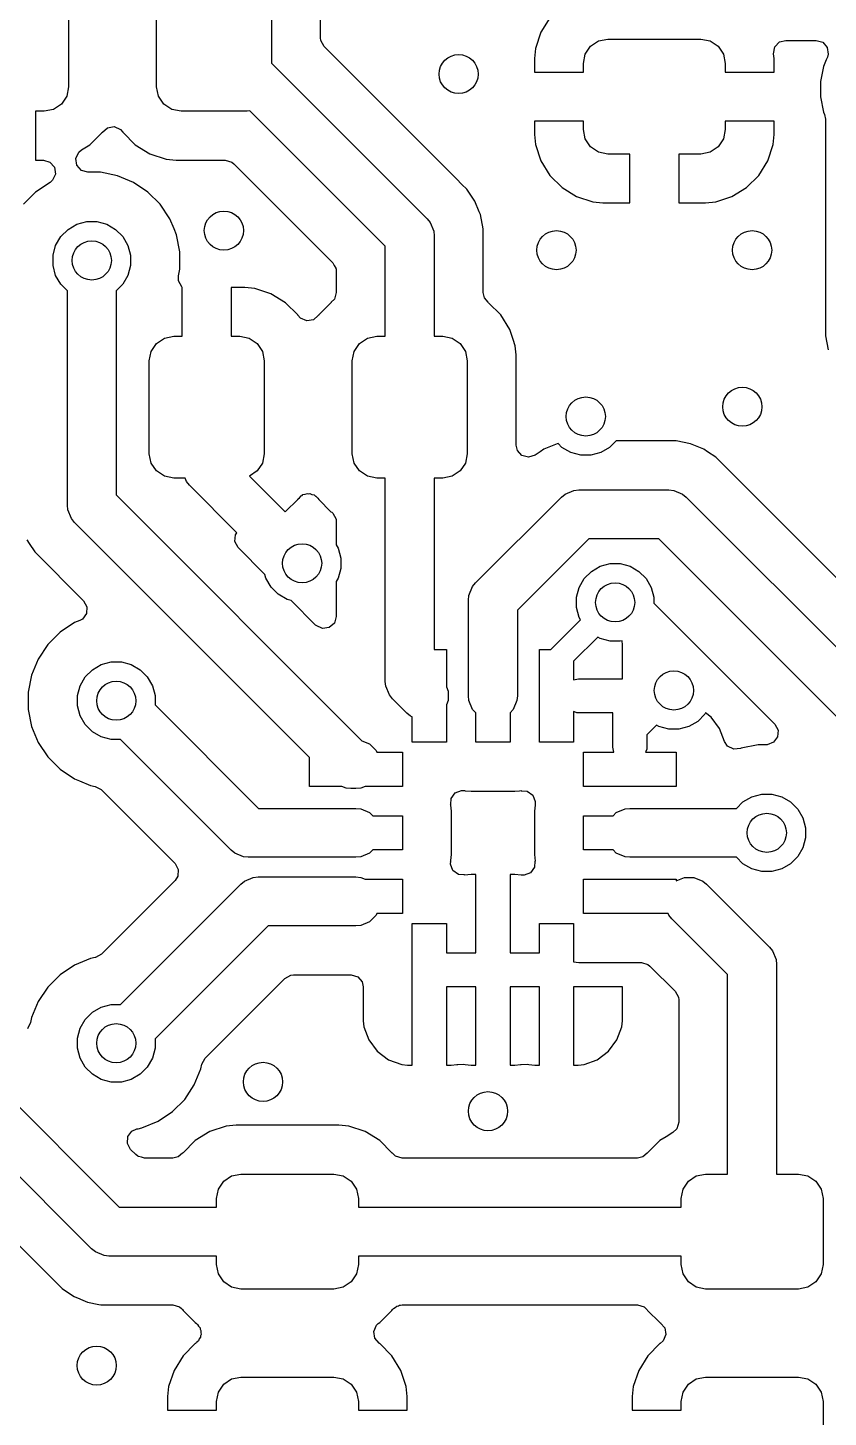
# Model space of a CAD drawing. Extents: x 2.03 to 8.88, y -5.74 to -2.97.
# Drawn here: x 2.327 to 2.649, y -5.202 to -4.643 of the extents above; entities that cross this region are included whole.
import ezdxf

# ---------------------------------------------------------------- set-up
doc = ezdxf.new("R2010")
doc.units = 0
doc.header["$MEASUREMENT"] = 0
doc.layers.add('BLACK', color=7, linetype='CONTINUOUS')

msp = doc.modelspace()

# ---------------------------------------------------------------- linework, layer by layer
at = {"layer": 'BLACK', "linetype": 'CONTINUOUS'}
for p, q in [((2.44441, -4.64686), (2.44441, -4.62717)), ((2.34301, -4.62913), (2.34301, -4.66654)), ((2.37844, -4.66654), (2.37844, -4.62913)), ((2.4247, -4.62913), (2.4247, -4.65705)), ((2.53672, -4.63875), (2.5331, -4.64462)), ((2.5331, -4.64462), (2.53092, -4.65117)), ((2.5331, -4.64462), (2.5331, -4.64462)), ((2.44452, -4.6479), (2.44441, -4.64686)), ((2.44584, -4.65031), (2.44452, -4.6479)), ((2.48125, -4.68573), (2.44584, -4.65031)), ((2.53092, -4.65117), (2.53051, -4.65522)), ((2.53092, -4.65117), (2.53092, -4.65117)), ((2.55095, -4.65342), (2.55308, -4.65023)), ((2.55308, -4.65023), (2.55627, -4.64809)), ((2.55627, -4.64809), (2.56004, -4.64734)), ((2.56004, -4.64734), (2.59744, -4.64734)), ((2.59744, -4.64734), (2.60121, -4.64809)), ((2.60121, -4.64809), (2.6044, -4.65023)), ((2.6044, -4.65023), (2.60653, -4.65342)), ((2.62677, -4.65323), (2.62727, -4.65053)), ((2.62727, -4.65053), (2.62915, -4.64852)), ((2.62915, -4.64852), (2.63162, -4.64785)), ((2.63162, -4.64785), (2.64389, -4.64785)), ((2.64389, -4.64785), (2.64653, -4.64863)), ((2.64653, -4.64863), (2.64833, -4.65071)), ((2.64833, -4.65071), (2.64872, -4.65343)), ((2.53051, -4.65522), (2.53051, -4.66063)), ((2.5502, -4.65719), (2.55095, -4.65342)), ((2.60653, -4.65342), (2.60728, -4.65719)), ((2.62697, -4.65522), (2.62677, -4.65323)), ((2.62697, -4.66063), (2.62697, -4.65522)), ((2.62697, -4.65522), (2.62697, -4.65522)), ((2.64795, -4.65569), (2.64686, -4.65833)), ((2.6484, -4.6546), (2.64795, -4.65569)), ((2.64872, -4.65343), (2.6484, -4.6546)), ((2.4247, -4.65705), (2.48727, -4.71962)), ((2.53051, -4.66063), (2.5502, -4.66063)), ((2.5502, -4.66063), (2.5502, -4.65719)), ((2.60728, -4.65719), (2.60728, -4.66063)), ((2.60728, -4.66063), (2.62697, -4.66063)), ((2.64686, -4.65833), (2.64565, -4.66442)), ((2.64686, -4.65833), (2.64686, -4.65833)), ((2.34301, -4.66654), (2.34226, -4.6703)), ((2.37919, -4.6703), (2.37844, -4.66654)), ((2.64565, -4.66442), (2.64565, -4.67062)), ((2.34013, -4.6735), (2.33694, -4.67563)), ((2.34226, -4.6703), (2.34013, -4.6735)), ((2.38133, -4.6735), (2.37919, -4.6703)), ((2.38452, -4.67563), (2.38133, -4.6735)), ((2.64565, -4.67062), (2.64686, -4.67671)), ((2.33317, -4.67638), (2.32972, -4.67638)), ((2.32972, -4.67638), (2.32972, -4.69606)), ((2.33694, -4.67563), (2.33317, -4.67638)), ((2.38829, -4.67638), (2.38452, -4.67563)), ((2.41486, -4.67638), (2.38829, -4.67638)), ((2.41598, -4.67616), (2.41486, -4.67638)), ((2.47047, -4.73065), (2.41598, -4.67616)), ((2.64686, -4.67671), (2.64686, -4.67671)), ((2.64686, -4.67671), (2.64725, -4.67764)), ((2.64725, -4.67764), (2.64762, -4.67951)), ((2.35161, -4.68985), (2.35649, -4.68497)), ((2.35649, -4.68497), (2.35656, -4.68486)), ((2.35656, -4.68486), (2.35663, -4.68479)), ((2.35663, -4.68479), (2.35667, -4.68475)), ((2.35667, -4.68476), (2.35861, -4.68302)), ((2.35667, -4.68475), (2.35667, -4.68476)), ((2.35861, -4.68302), (2.36132, -4.68257)), ((2.36132, -4.68257), (2.36384, -4.68367)), ((2.36384, -4.68367), (2.36487, -4.68486)), ((2.36487, -4.68486), (2.36495, -4.68499)), ((2.36495, -4.68499), (2.36984, -4.68987)), ((2.5502, -4.68031), (2.53051, -4.68031)), ((2.53051, -4.68031), (2.53051, -4.68573)), ((2.5502, -4.68376), (2.5502, -4.68031)), ((2.55095, -4.68753), (2.5502, -4.68376)), ((2.60728, -4.68376), (2.60653, -4.68753)), ((2.62697, -4.68031), (2.60728, -4.68031)), ((2.60728, -4.68031), (2.60728, -4.68376)), ((2.62697, -4.68573), (2.62697, -4.68031)), ((2.64762, -4.67951), (2.64762, -4.76669)), ((2.34825, -4.69193), (2.35161, -4.68985)), ((2.36984, -4.68987), (2.37572, -4.6935)), ((2.49915, -4.70362), (2.48125, -4.68573)), ((2.53051, -4.68573), (2.53092, -4.68977)), ((2.53092, -4.68977), (2.5331, -4.69632)), ((2.55308, -4.69072), (2.55095, -4.68753)), ((2.60653, -4.68753), (2.6044, -4.69072)), ((2.62438, -4.69632), (2.62656, -4.68977)), ((2.62656, -4.68977), (2.62697, -4.68573)), ((2.62656, -4.68977), (2.62656, -4.68977)), ((2.62697, -4.68573), (2.62697, -4.68573)), ((2.32972, -4.69606), (2.33285, -4.69606)), ((2.33285, -4.69606), (2.33549, -4.69684)), ((2.34598, -4.69539), (2.34712, -4.69289)), ((2.34637, -4.69811), (2.34598, -4.69539)), ((2.34712, -4.69289), (2.34825, -4.69193)), ((2.37572, -4.6935), (2.38227, -4.69567)), ((2.38227, -4.69567), (2.38632, -4.69608)), ((2.38632, -4.69608), (2.40601, -4.69608)), ((2.40601, -4.69608), (2.40865, -4.69686)), ((2.55627, -4.69285), (2.55308, -4.69072)), ((2.56004, -4.6936), (2.55627, -4.69285)), ((2.5689, -4.6936), (2.56004, -4.6936)), ((2.5689, -4.71329), (2.5689, -4.6936)), ((2.59744, -4.6936), (2.58858, -4.6936)), ((2.58858, -4.6936), (2.58858, -4.71329)), ((2.60121, -4.69285), (2.59744, -4.6936)), ((2.6044, -4.69072), (2.60121, -4.69285)), ((2.33549, -4.69684), (2.33729, -4.69892)), ((2.33768, -4.70164), (2.33654, -4.70414)), ((2.33729, -4.69892), (2.33768, -4.70164)), ((2.34817, -4.70019), (2.34637, -4.69811)), ((2.35081, -4.70096), (2.34817, -4.70019)), ((2.35585, -4.70096), (2.35081, -4.70096)), ((2.3627, -4.70233), (2.35585, -4.70096)), ((2.35585, -4.70096), (2.35585, -4.70096)), ((2.40865, -4.69686), (2.40947, -4.69751)), ((2.40947, -4.69751), (2.44934, -4.73738)), ((2.5331, -4.69632), (2.5331, -4.69632)), ((2.5331, -4.69632), (2.53672, -4.7022)), ((2.62076, -4.7022), (2.62438, -4.69632)), ((2.62438, -4.69632), (2.62438, -4.69632)), ((2.33556, -4.705), (2.32976, -4.70888)), ((2.33654, -4.70414), (2.33556, -4.705)), ((2.36916, -4.705), (2.3627, -4.70233)), ((2.3627, -4.70233), (2.3627, -4.70233)), ((2.37496, -4.70888), (2.36916, -4.705)), ((2.36916, -4.705), (2.36916, -4.705)), ((2.50134, -4.70581), (2.49915, -4.70362)), ((2.50327, -4.70774), (2.50134, -4.70581)), ((2.53672, -4.7022), (2.5416, -4.70708)), ((2.5416, -4.70708), (2.54748, -4.7107)), ((2.61, -4.7107), (2.61588, -4.70708)), ((2.61588, -4.70708), (2.62076, -4.7022)), ((2.32976, -4.70888), (2.32482, -4.71382)), ((2.32976, -4.70888), (2.32976, -4.70888)), ((2.3799, -4.71382), (2.37496, -4.70888)), ((2.37496, -4.70888), (2.37496, -4.70888)), ((2.5065, -4.71258), (2.50327, -4.70774)), ((2.50828, -4.71688), (2.5065, -4.71258)), ((2.5065, -4.71258), (2.5065, -4.71258)), ((2.54748, -4.7107), (2.54748, -4.7107)), ((2.54748, -4.7107), (2.55403, -4.71287)), ((2.55403, -4.71287), (2.55403, -4.71287)), ((2.55403, -4.71287), (2.55807, -4.71329)), ((2.59941, -4.71329), (2.60345, -4.71287)), ((2.60345, -4.71287), (2.61, -4.7107)), ((2.61, -4.7107), (2.61, -4.7107)), ((2.38378, -4.71962), (2.3799, -4.71382)), ((2.3799, -4.71382), (2.3799, -4.71382)), ((2.50873, -4.71796), (2.50828, -4.71688)), ((2.50986, -4.72366), (2.50873, -4.71796)), ((2.50873, -4.71796), (2.50873, -4.71796)), ((2.50873, -4.71796), (2.50873, -4.71796)), ((2.55807, -4.71329), (2.5689, -4.71329)), ((2.5689, -4.71329), (2.5689, -4.71329)), ((2.58858, -4.71329), (2.59941, -4.71329)), ((2.59941, -4.71329), (2.59941, -4.71329)), ((2.33987, -4.72683), (2.34278, -4.72392)), ((2.34278, -4.72392), (2.34634, -4.72187)), ((2.34634, -4.72187), (2.35031, -4.7208)), ((2.35031, -4.7208), (2.35442, -4.7208)), ((2.35442, -4.7208), (2.35839, -4.72187)), ((2.35839, -4.72187), (2.36195, -4.72392)), ((2.36195, -4.72392), (2.36486, -4.72683)), ((2.38548, -4.72372), (2.38378, -4.71962)), ((2.38378, -4.71962), (2.38378, -4.71962)), ((2.38644, -4.72606), (2.38548, -4.72372)), ((2.48727, -4.71962), (2.4885, -4.72111)), ((2.4885, -4.72111), (2.4885, -4.72111)), ((2.4885, -4.72111), (2.48997, -4.72465)), ((2.50986, -4.74936), (2.50986, -4.72366)), ((2.33781, -4.73039), (2.33987, -4.72683)), ((2.36486, -4.72683), (2.36691, -4.73039)), ((2.38645, -4.72608), (2.38644, -4.72606)), ((2.38781, -4.73293), (2.38645, -4.72608)), ((2.38645, -4.72608), (2.38645, -4.72608)), ((2.48997, -4.72465), (2.49016, -4.72657)), ((2.49016, -4.72657), (2.49016, -4.76693)), ((2.33675, -4.73436), (2.33781, -4.73039)), ((2.33675, -4.73847), (2.33675, -4.73436)), ((2.36691, -4.73039), (2.36798, -4.73436)), ((2.36798, -4.73436), (2.36798, -4.73847)), ((2.38781, -4.73991), (2.38781, -4.73293)), ((2.38781, -4.73293), (2.38781, -4.73293)), ((2.38781, -4.73293), (2.38781, -4.73293)), ((2.47047, -4.76693), (2.47047, -4.73065)), ((2.33781, -4.74244), (2.33675, -4.73847)), ((2.36798, -4.73847), (2.36691, -4.74244)), ((2.38727, -4.74266), (2.38781, -4.73991)), ((2.44934, -4.73738), (2.44992, -4.73844)), ((2.44992, -4.73844), (2.45057, -4.73946)), ((2.45057, -4.73946), (2.45061, -4.7397)), ((2.45061, -4.7397), (2.45066, -4.7398)), ((2.45066, -4.7398), (2.45077, -4.74084)), ((2.45077, -4.74084), (2.45077, -4.74936)), ((2.33987, -4.746), (2.33781, -4.74244)), ((2.34252, -4.74866), (2.33987, -4.746)), ((2.36486, -4.746), (2.3622, -4.74866)), ((2.36691, -4.74244), (2.36486, -4.746)), ((2.38728, -4.74465), (2.38727, -4.74266)), ((2.3886, -4.74707), (2.38728, -4.74465)), ((2.34252, -4.83484), (2.34252, -4.74866)), ((2.3622, -4.74866), (2.3622, -4.83077)), ((2.38878, -4.74724), (2.3886, -4.74707)), ((2.38878, -4.76693), (2.38878, -4.74724)), ((2.41388, -4.74724), (2.40846, -4.74724)), ((2.40846, -4.74724), (2.40846, -4.76693)), ((2.41792, -4.74766), (2.41388, -4.74724)), ((2.42447, -4.74983), (2.41792, -4.74766)), ((2.41792, -4.74766), (2.41792, -4.74766)), ((2.43035, -4.75345), (2.42447, -4.74983)), ((2.42447, -4.74983), (2.42447, -4.74983)), ((2.44999, -4.752), (2.44876, -4.75321)), ((2.45077, -4.74936), (2.44999, -4.752)), ((2.51034, -4.75147), (2.50986, -4.74936)), ((2.51189, -4.75319), (2.51034, -4.75147)), ((2.43523, -4.75833), (2.43035, -4.75345)), ((2.44858, -4.75344), (2.44369, -4.75832)), ((2.4488, -4.75326), (2.44858, -4.75344)), ((2.44876, -4.75321), (2.4488, -4.75326)), ((2.51183, -4.75326), (2.51189, -4.75319)), ((2.51205, -4.75344), (2.51183, -4.75326)), ((2.51694, -4.75832), (2.51205, -4.75344)), ((2.4353, -4.75845), (2.43523, -4.75833)), ((2.43523, -4.75833), (2.43523, -4.75833)), ((2.43633, -4.75964), (2.4353, -4.75845)), ((2.43885, -4.76073), (2.43633, -4.75964)), ((2.44157, -4.76029), (2.43885, -4.76073)), ((2.44351, -4.75854), (2.44157, -4.76029)), ((2.44352, -4.75854), (2.44351, -4.75854)), ((2.44353, -4.75852), (2.44352, -4.75854)), ((2.44361, -4.75845), (2.44353, -4.75852)), ((2.44369, -4.75832), (2.44361, -4.75845)), ((2.44369, -4.75832), (2.44369, -4.75832)), ((2.52056, -4.7642), (2.51694, -4.75832)), ((2.37837, -4.76981), (2.38157, -4.76768)), ((2.38157, -4.76768), (2.38533, -4.76693)), ((2.38533, -4.76693), (2.38878, -4.76693)), ((2.40846, -4.76693), (2.41191, -4.76693)), ((2.41191, -4.76693), (2.41568, -4.76768)), ((2.41568, -4.76768), (2.41887, -4.76981)), ((2.46007, -4.76981), (2.46326, -4.76768)), ((2.46326, -4.76768), (2.46703, -4.76693)), ((2.46703, -4.76693), (2.47047, -4.76693)), ((2.49016, -4.76693), (2.4936, -4.76693)), ((2.4936, -4.76693), (2.49737, -4.76768)), ((2.49737, -4.76768), (2.50056, -4.76981)), ((2.52191, -4.76828), (2.52056, -4.7642)), ((2.52274, -4.77076), (2.52191, -4.76828)), ((2.64762, -4.76669), (2.64762, -4.76669)), ((2.64762, -4.76669), (2.64762, -4.76669)), ((2.64762, -4.76669), (2.64875, -4.7724)), ((2.37549, -4.77677), (2.37624, -4.77301)), ((2.37624, -4.77301), (2.37837, -4.76981)), ((2.41887, -4.76981), (2.421, -4.77301)), ((2.421, -4.77301), (2.42175, -4.77677)), ((2.45719, -4.77677), (2.45793, -4.77301)), ((2.45793, -4.77301), (2.46007, -4.76981)), ((2.50056, -4.76981), (2.5027, -4.77301)), ((2.5027, -4.77301), (2.50344, -4.77677)), ((2.52311, -4.77445), (2.52274, -4.77076)), ((2.52274, -4.77076), (2.52274, -4.77076)), ((2.37549, -4.81417), (2.37549, -4.77677)), ((2.42175, -4.77677), (2.42175, -4.81417)), ((2.45719, -4.81417), (2.45719, -4.77677)), ((2.50344, -4.77677), (2.50344, -4.81417)), ((2.52315, -4.7748), (2.52311, -4.77445)), ((2.52315, -4.81073), (2.52315, -4.7748)), ((2.52363, -4.81284), (2.52315, -4.81073)), ((2.52547, -4.81488), (2.52363, -4.81284)), ((2.53281, -4.81341), (2.53074, -4.81479)), ((2.53432, -4.8124), (2.53281, -4.81341)), ((2.53281, -4.81341), (2.53281, -4.81341)), ((2.5397, -4.81017), (2.53432, -4.8124)), ((2.54, -4.81011), (2.5397, -4.81017)), ((2.5397, -4.81017), (2.5397, -4.81017)), ((2.54159, -4.81171), (2.54, -4.81011)), ((2.54515, -4.81376), (2.54159, -4.81171)), ((2.56077, -4.81171), (2.55721, -4.81376)), ((2.56344, -4.80904), (2.56077, -4.81171)), ((2.58756, -4.80904), (2.56344, -4.80904)), ((2.59326, -4.81017), (2.58756, -4.80904)), ((2.58756, -4.80904), (2.58756, -4.80904)), ((2.59864, -4.8124), (2.59326, -4.81017)), ((2.59326, -4.81017), (2.59326, -4.81017)), ((2.60015, -4.81341), (2.59864, -4.8124)), ((2.60348, -4.81563), (2.60015, -4.81341)), ((2.60015, -4.81341), (2.60015, -4.81341)), ((2.37624, -4.81794), (2.37549, -4.81417)), ((2.37837, -4.82113), (2.37624, -4.81794)), ((2.421, -4.81794), (2.41887, -4.82113)), ((2.42175, -4.81417), (2.421, -4.81794)), ((2.45793, -4.81794), (2.45719, -4.81417)), ((2.46007, -4.82113), (2.45793, -4.81794)), ((2.5027, -4.81794), (2.50056, -4.82113)), ((2.50344, -4.81417), (2.5027, -4.81794)), ((2.52812, -4.81561), (2.52547, -4.81488)), ((2.53074, -4.81479), (2.52812, -4.81561)), ((2.54913, -4.81483), (2.54515, -4.81376)), ((2.55324, -4.81483), (2.54913, -4.81483)), ((2.55721, -4.81376), (2.55324, -4.81483)), ((2.69107, -4.90322), (2.60348, -4.81563)), ((2.60348, -4.81563), (2.60348, -4.81563)), ((2.38157, -4.82327), (2.37837, -4.82113)), ((2.38533, -4.82402), (2.38157, -4.82327)), ((2.38989, -4.82402), (2.38533, -4.82402)), ((2.39044, -4.82535), (2.38989, -4.82402)), ((2.41887, -4.82113), (2.41583, -4.82317)), ((2.41583, -4.82317), (2.43023, -4.83757)), ((2.46326, -4.82327), (2.46007, -4.82113)), ((2.46703, -4.82402), (2.46326, -4.82327)), ((2.47047, -4.82402), (2.46703, -4.82402)), ((2.47047, -4.90579), (2.47047, -4.82402)), ((2.4936, -4.82402), (2.49016, -4.82402)), ((2.49016, -4.82402), (2.49016, -4.89291)), ((2.49737, -4.82327), (2.4936, -4.82402)), ((2.50056, -4.82113), (2.49737, -4.82327)), ((2.39166, -4.82684), (2.39044, -4.82535)), ((2.39044, -4.82535), (2.39044, -4.82535)), ((2.41079, -4.84597), (2.39166, -4.82684)), ((2.43827, -4.8305), (2.43915, -4.83018)), ((2.43915, -4.83018), (2.4396, -4.83029)), ((2.4396, -4.83029), (2.44006, -4.83021)), ((2.44006, -4.83021), (2.44092, -4.83058)), ((2.54285, -4.8304), (2.5464, -4.82893)), ((2.5464, -4.82893), (2.54832, -4.82874)), ((2.54832, -4.82874), (2.58465, -4.82874)), ((2.58465, -4.82874), (2.58657, -4.82893)), ((2.58657, -4.82893), (2.59011, -4.8304)), ((2.34271, -4.83676), (2.34252, -4.83484)), ((2.3622, -4.83077), (2.46109, -4.92965)), ((2.43035, -4.83749), (2.43523, -4.83261)), ((2.43523, -4.83261), (2.4353, -4.83249)), ((2.4353, -4.83249), (2.43537, -4.83243)), ((2.43537, -4.83243), (2.43541, -4.83239)), ((2.43541, -4.83239), (2.436, -4.83187)), ((2.43541, -4.83239), (2.43541, -4.83239)), ((2.436, -4.83187), (2.43656, -4.83113)), ((2.43656, -4.83113), (2.437, -4.83097)), ((2.437, -4.83097), (2.43735, -4.83065)), ((2.43735, -4.83065), (2.43827, -4.8305)), ((2.44092, -4.83058), (2.44183, -4.83079)), ((2.44183, -4.83079), (2.44241, -4.83123)), ((2.44241, -4.83123), (2.44258, -4.83131)), ((2.44258, -4.83131), (2.44273, -4.83147)), ((2.44273, -4.83147), (2.44294, -4.83163)), ((2.44294, -4.83163), (2.44332, -4.83202)), ((2.44332, -4.83202), (2.44369, -4.83262)), ((2.44369, -4.83262), (2.44858, -4.83751)), ((2.50682, -4.86616), (2.54136, -4.83162)), ((2.54136, -4.83162), (2.54285, -4.8304)), ((2.54285, -4.8304), (2.54285, -4.8304)), ((2.59011, -4.8304), (2.59011, -4.8304)), ((2.59011, -4.8304), (2.59161, -4.83162)), ((2.59161, -4.83162), (2.70381, -4.94383)), ((2.34418, -4.84031), (2.34271, -4.83676)), ((2.3454, -4.8418), (2.34418, -4.84031)), ((2.34418, -4.84031), (2.34418, -4.84031)), ((2.43023, -4.83757), (2.43035, -4.83749)), ((2.44858, -4.83751), (2.44895, -4.83774)), ((2.44895, -4.83774), (2.44936, -4.83816)), ((2.44936, -4.83816), (2.45066, -4.84058)), ((2.45066, -4.84058), (2.45077, -4.84158)), ((2.43996, -4.93636), (2.3454, -4.8418)), ((2.40996, -4.84956), (2.41016, -4.84681)), ((2.41016, -4.84681), (2.41079, -4.84597)), ((2.45077, -4.84158), (2.45077, -4.85087)), ((2.32618, -4.84884), (2.32718, -4.85034)), ((2.32718, -4.85034), (2.32718, -4.85034)), ((2.32718, -4.85034), (2.32718, -4.85034)), ((2.32718, -4.85034), (2.32937, -4.85362)), ((2.41128, -4.85197), (2.40996, -4.84956)), ((2.42204, -4.86273), (2.41128, -4.85197)), ((2.45077, -4.85087), (2.45156, -4.85224)), ((2.45156, -4.85224), (2.45262, -4.85621)), ((2.55239, -4.84843), (2.52362, -4.8772)), ((2.58057, -4.84843), (2.55239, -4.84843)), ((2.68701, -4.95486), (2.58057, -4.84843)), ((2.32937, -4.85362), (2.32941, -4.85368)), ((2.32941, -4.85368), (2.34907, -4.87334)), ((2.45262, -4.85621), (2.45262, -4.86032)), ((2.42246, -4.86429), (2.42204, -4.86273)), ((2.45262, -4.86032), (2.45156, -4.86429)), ((2.5505, -4.86443), (2.55341, -4.86152)), ((2.55341, -4.86152), (2.55697, -4.85947)), ((2.55697, -4.85947), (2.56094, -4.8584)), ((2.56094, -4.8584), (2.56505, -4.8584)), ((2.56505, -4.8584), (2.56902, -4.85947)), ((2.56902, -4.85947), (2.57258, -4.86152)), ((2.57258, -4.86152), (2.57549, -4.86443)), ((2.42451, -4.86785), (2.42246, -4.86429)), ((2.42742, -4.87076), (2.42451, -4.86785)), ((2.45156, -4.86429), (2.45077, -4.86566)), ((2.45077, -4.86566), (2.45077, -4.87968)), ((2.50413, -4.8712), (2.5056, -4.86765)), ((2.5056, -4.86765), (2.50682, -4.86616)), ((2.5056, -4.86765), (2.5056, -4.86765)), ((2.54738, -4.87196), (2.54844, -4.86799)), ((2.54844, -4.86799), (2.5505, -4.86443)), ((2.57549, -4.86443), (2.57754, -4.86799)), ((2.57754, -4.86799), (2.57861, -4.87196)), ((2.34907, -4.87334), (2.35039, -4.87576)), ((2.43098, -4.87282), (2.42742, -4.87076)), ((2.43254, -4.87323), (2.43098, -4.87282)), ((2.44243, -4.88313), (2.43254, -4.87323)), ((2.50394, -4.87312), (2.50413, -4.8712)), ((2.50394, -4.91161), (2.50394, -4.87312)), ((2.54738, -4.87607), (2.54738, -4.87196)), ((2.57861, -4.87196), (2.57861, -4.87433)), ((2.57861, -4.87433), (2.6055, -4.90122)), ((2.3502, -4.8785), (2.34855, -4.8807)), ((2.35039, -4.87576), (2.3502, -4.8785)), ((2.45077, -4.87968), (2.44999, -4.88232)), ((2.52362, -4.8772), (2.52362, -4.91161)), ((2.54844, -4.88004), (2.54738, -4.87607)), ((2.54901, -4.88103), (2.54844, -4.88004)), ((2.3396, -4.88604), (2.33467, -4.89098)), ((2.34541, -4.88216), (2.3396, -4.88604)), ((2.3396, -4.88604), (2.3396, -4.88604)), ((2.34749, -4.8813), (2.34541, -4.88216)), ((2.34541, -4.88216), (2.34541, -4.88216)), ((2.34855, -4.8807), (2.34749, -4.8813)), ((2.44269, -4.88337), (2.44243, -4.88313)), ((2.44519, -4.88451), (2.44269, -4.88337)), ((2.44791, -4.88412), (2.44519, -4.88451)), ((2.44999, -4.88232), (2.44791, -4.88412)), ((2.53713, -4.89291), (2.54901, -4.88103)), ((2.33467, -4.89098), (2.33079, -4.89679)), ((2.33467, -4.89098), (2.33467, -4.89098)), ((2.55597, -4.88799), (2.54626, -4.89771)), ((2.55697, -4.88857), (2.55597, -4.88799)), ((2.56094, -4.88963), (2.55697, -4.88857)), ((2.56505, -4.88963), (2.56094, -4.88963)), ((2.56577, -4.88943), (2.56505, -4.88963)), ((2.56594, -4.89103), (2.56577, -4.88943)), ((2.56594, -4.90472), (2.56594, -4.89103)), ((2.56594, -4.89103), (2.56594, -4.89103)), ((2.33079, -4.89679), (2.32811, -4.90324)), ((2.33079, -4.89679), (2.33079, -4.89679)), ((2.49016, -4.89291), (2.49508, -4.89291)), ((2.49508, -4.89291), (2.49508, -4.90796)), ((2.53248, -4.93031), (2.53248, -4.89291)), ((2.53248, -4.89291), (2.53713, -4.89291)), ((2.34971, -4.904), (2.35262, -4.90109)), ((2.35262, -4.90109), (2.35618, -4.89903)), ((2.35618, -4.89903), (2.36015, -4.89797)), ((2.36015, -4.89797), (2.36426, -4.89797)), ((2.36426, -4.89797), (2.36823, -4.89903)), ((2.36823, -4.89903), (2.37179, -4.90109)), ((2.37179, -4.90109), (2.3747, -4.904)), ((2.54626, -4.89771), (2.54626, -4.90515)), ((2.6055, -4.90122), (2.62722, -4.92295)), ((2.32811, -4.90324), (2.32675, -4.91009)), ((2.32811, -4.90324), (2.32811, -4.90324)), ((2.34659, -4.91153), (2.34766, -4.90756)), ((2.34766, -4.90756), (2.34971, -4.904)), ((2.3747, -4.904), (2.37675, -4.90756)), ((2.37675, -4.90756), (2.37782, -4.91153)), ((2.47066, -4.90771), (2.47047, -4.90579)), ((2.47213, -4.91126), (2.47066, -4.90771)), ((2.49508, -4.90796), (2.4958, -4.90969)), ((2.54626, -4.90515), (2.54821, -4.90472)), ((2.54821, -4.90472), (2.56594, -4.90472)), ((2.32675, -4.91009), (2.32675, -4.91707)), ((2.34659, -4.91564), (2.34659, -4.91153)), ((2.37782, -4.91153), (2.37782, -4.91528)), ((2.47336, -4.91275), (2.47213, -4.91126)), ((2.47213, -4.91126), (2.47213, -4.91126)), ((2.47918, -4.91857), (2.47336, -4.91275)), ((2.4958, -4.91353), (2.49508, -4.91526)), ((2.4958, -4.90969), (2.4958, -4.91353)), ((2.50413, -4.91353), (2.50394, -4.91161)), ((2.5056, -4.91708), (2.50413, -4.91353)), ((2.52343, -4.91353), (2.52196, -4.91708)), ((2.52362, -4.91161), (2.52343, -4.91353)), ((2.32675, -4.91707), (2.32811, -4.92392)), ((2.34766, -4.91961), (2.34659, -4.91564)), ((2.34971, -4.92317), (2.34766, -4.91961)), ((2.37782, -4.91528), (2.41943, -4.95689)), ((2.48067, -4.9198), (2.47918, -4.91857)), ((2.4813, -4.92006), (2.48067, -4.9198)), ((2.49508, -4.91526), (2.49508, -4.93031)), ((2.50689, -4.91838), (2.5056, -4.91708)), ((2.50689, -4.93031), (2.50689, -4.91838)), ((2.52196, -4.91708), (2.52067, -4.91838)), ((2.52067, -4.91838), (2.52067, -4.93031)), ((2.54657, -4.91802), (2.54626, -4.91793)), ((2.54626, -4.91793), (2.54626, -4.93031)), ((2.54751, -4.91845), (2.54657, -4.91802)), ((2.54787, -4.9184), (2.54751, -4.91845)), ((2.54821, -4.9185), (2.54787, -4.9184)), ((2.56201, -4.9185), (2.54821, -4.9185)), ((2.56201, -4.9323), (2.56201, -4.9185)), ((2.59911, -4.91904), (2.5962, -4.92194)), ((2.59941, -4.91851), (2.59911, -4.91904)), ((2.60166, -4.92019), (2.59941, -4.91851)), ((2.32811, -4.92392), (2.32811, -4.92392)), ((2.32811, -4.92392), (2.33079, -4.93038)), ((2.35262, -4.92608), (2.34971, -4.92317)), ((2.4813, -4.93031), (2.4813, -4.92006)), ((2.5796, -4.92343), (2.57579, -4.92724)), ((2.58059, -4.924), (2.5796, -4.92343)), ((2.58456, -4.92506), (2.58059, -4.924)), ((2.58867, -4.92506), (2.58456, -4.92506)), ((2.59264, -4.924), (2.58867, -4.92506)), ((2.5962, -4.92194), (2.59264, -4.924)), ((2.60505, -4.92472), (2.60166, -4.92019)), ((2.60166, -4.92019), (2.60166, -4.92019)), ((2.607, -4.92993), (2.60505, -4.92472)), ((2.60505, -4.92472), (2.60505, -4.92472)), ((2.62722, -4.92295), (2.62854, -4.92536)), ((2.62854, -4.92536), (2.62834, -4.9281)), ((2.33079, -4.93038), (2.33079, -4.93038)), ((2.33079, -4.93038), (2.33467, -4.93618)), ((2.35618, -4.92813), (2.35262, -4.92608)), ((2.36015, -4.9292), (2.35618, -4.92813)), ((2.3639, -4.9292), (2.36015, -4.9292)), ((2.40839, -4.97369), (2.3639, -4.9292)), ((2.46109, -4.92965), (2.46413, -4.93091)), ((2.46413, -4.93091), (2.46685, -4.93363)), ((2.49508, -4.93031), (2.4813, -4.93031)), ((2.52067, -4.93031), (2.50689, -4.93031)), ((2.54626, -4.93031), (2.53248, -4.93031)), ((2.57579, -4.92724), (2.57579, -4.9323)), ((2.60825, -4.9318), (2.607, -4.92993)), ((2.6267, -4.93031), (2.62412, -4.93127)), ((2.62834, -4.9281), (2.6267, -4.93031)), ((2.33467, -4.93618), (2.33467, -4.93618)), ((2.33467, -4.93618), (2.3396, -4.94112)), ((2.43996, -4.94803), (2.43996, -4.93636)), ((2.46685, -4.93363), (2.4671, -4.93425)), ((2.4671, -4.93425), (2.47736, -4.93425)), ((2.47736, -4.93425), (2.47736, -4.94803)), ((2.5502, -4.94803), (2.5502, -4.93425)), ((2.5502, -4.93425), (2.56243, -4.93425)), ((2.56243, -4.93425), (2.56201, -4.9323)), ((2.57531, -4.93394), (2.57522, -4.93425)), ((2.57522, -4.93425), (2.5876, -4.93425)), ((2.57574, -4.933), (2.57531, -4.93394)), ((2.57579, -4.9323), (2.57569, -4.93265)), ((2.57569, -4.93265), (2.57574, -4.933)), ((2.5876, -4.93425), (2.5876, -4.94803)), ((2.6107, -4.93303), (2.60825, -4.9318)), ((2.61344, -4.93274), (2.6107, -4.93303)), ((2.61367, -4.93264), (2.61344, -4.93274)), ((2.62052, -4.93128), (2.61367, -4.93264)), ((2.61367, -4.93264), (2.61367, -4.93264)), ((2.62377, -4.93128), (2.62052, -4.93128)), ((2.62412, -4.93127), (2.62377, -4.93128)), ((2.3396, -4.94112), (2.3396, -4.94112)), ((2.3396, -4.94112), (2.34541, -4.945)), ((2.34541, -4.945), (2.34541, -4.945)), ((2.34541, -4.945), (2.34737, -4.94581)), ((2.34737, -4.94581), (2.35186, -4.94767)), ((2.35186, -4.94767), (2.35371, -4.94804)), ((2.35371, -4.94804), (2.35615, -4.94932)), ((2.35615, -4.94932), (2.35621, -4.94938)), ((2.35621, -4.94938), (2.38586, -4.97903)), ((2.45296, -4.94803), (2.43996, -4.94803)), ((2.45469, -4.94875), (2.45296, -4.94803)), ((2.45661, -4.94894), (2.45469, -4.94875)), ((2.45469, -4.94875), (2.45469, -4.94875)), ((2.45866, -4.94894), (2.45661, -4.94894)), ((2.46058, -4.94875), (2.45866, -4.94894)), ((2.46231, -4.94803), (2.46058, -4.94875)), ((2.47736, -4.94803), (2.46231, -4.94803)), ((2.49684, -4.9553), (2.49697, -4.9529)), ((2.49697, -4.9529), (2.49858, -4.95067)), ((2.49858, -4.95067), (2.50114, -4.94967)), ((2.50114, -4.94967), (2.50235, -4.94975)), ((2.50235, -4.94975), (2.50235, -4.94973)), ((2.50235, -4.94973), (2.50266, -4.94977)), ((2.50266, -4.94977), (2.50266, -4.94977)), ((2.50266, -4.94977), (2.50501, -4.95002)), ((2.50501, -4.95002), (2.52255, -4.95002)), ((2.52255, -4.95002), (2.52444, -4.94982)), ((2.52444, -4.94982), (2.5252, -4.94973)), ((2.5252, -4.94973), (2.52521, -4.9498)), ((2.52521, -4.9498), (2.52761, -4.94992)), ((2.52761, -4.94992), (2.52984, -4.95153)), ((2.52984, -4.95153), (2.53085, -4.95409)), ((2.5876, -4.94803), (2.5502, -4.94803)), ((2.61443, -4.95424), (2.61799, -4.95218)), ((2.61799, -4.95218), (2.62196, -4.95112)), ((2.62196, -4.95112), (2.62607, -4.95112)), ((2.62607, -4.95112), (2.63004, -4.95218)), ((2.63004, -4.95218), (2.6336, -4.95424)), ((2.41943, -4.95689), (2.45866, -4.95689)), ((2.45866, -4.95689), (2.46058, -4.95708)), ((2.46058, -4.95708), (2.46413, -4.95855)), ((2.46413, -4.95855), (2.46542, -4.95984)), ((2.49678, -4.95531), (2.49684, -4.9553)), ((2.49681, -4.95561), (2.49678, -4.95531)), ((2.49707, -4.95796), (2.49681, -4.95561)), ((2.49707, -4.97551), (2.49707, -4.95796)), ((2.53074, -4.95561), (2.53049, -4.95796)), ((2.53049, -4.95796), (2.53049, -4.95796)), ((2.53049, -4.95796), (2.53049, -4.97551)), ((2.53078, -4.95531), (2.53074, -4.95561)), ((2.53085, -4.95409), (2.53076, -4.95531)), ((2.53076, -4.95531), (2.53078, -4.95531)), ((2.56214, -4.95984), (2.56343, -4.95855)), ((2.56343, -4.95855), (2.56698, -4.95708)), ((2.56698, -4.95708), (2.5689, -4.95689)), ((2.5689, -4.95689), (2.61178, -4.95689)), ((2.61178, -4.95689), (2.61443, -4.95424)), ((2.6336, -4.95424), (2.63651, -4.95715)), ((2.63651, -4.95715), (2.63856, -4.96071)), ((2.46542, -4.95984), (2.47736, -4.95984)), ((2.47736, -4.95984), (2.47736, -4.97362)), ((2.5502, -4.97362), (2.5502, -4.95984)), ((2.5502, -4.95984), (2.56214, -4.95984)), ((2.63856, -4.96071), (2.63963, -4.96468)), ((2.63963, -4.96879), (2.63856, -4.97276)), ((2.63963, -4.96468), (2.63963, -4.96879)), ((2.40989, -4.97492), (2.40839, -4.97369)), ((2.41343, -4.97639), (2.40989, -4.97492)), ((2.40989, -4.97492), (2.40989, -4.97492)), ((2.46413, -4.97492), (2.46058, -4.97639)), ((2.46542, -4.97362), (2.46413, -4.97492)), ((2.47736, -4.97362), (2.46542, -4.97362)), ((2.49681, -4.97785), (2.49707, -4.97551)), ((2.53049, -4.97551), (2.53049, -4.97551)), ((2.53049, -4.97551), (2.53078, -4.97816)), ((2.56214, -4.97362), (2.5502, -4.97362)), ((2.56343, -4.97492), (2.56214, -4.97362)), ((2.56698, -4.97639), (2.56343, -4.97492)), ((2.63856, -4.97276), (2.63651, -4.97632)), ((2.38586, -4.97903), (2.38718, -4.98144)), ((2.41535, -4.97657), (2.41343, -4.97639)), ((2.45866, -4.97657), (2.41535, -4.97657)), ((2.46058, -4.97639), (2.45866, -4.97657)), ((2.49671, -4.97939), (2.4968, -4.97816)), ((2.49771, -4.98195), (2.49671, -4.97939)), ((2.49678, -4.97816), (2.49681, -4.97785)), ((2.4968, -4.97816), (2.49678, -4.97816)), ((2.49681, -4.97785), (2.49681, -4.97785)), ((2.53059, -4.98058), (2.52898, -4.98281)), ((2.53072, -4.97816), (2.53059, -4.98058)), ((2.53078, -4.97816), (2.53072, -4.97816)), ((2.5689, -4.97657), (2.56698, -4.97639)), ((2.61178, -4.97657), (2.5689, -4.97657)), ((2.61443, -4.97923), (2.61178, -4.97657)), ((2.61799, -4.98128), (2.61443, -4.97923)), ((2.62196, -4.98235), (2.61799, -4.98128)), ((2.63004, -4.98128), (2.62607, -4.98235)), ((2.6336, -4.97923), (2.63004, -4.98128)), ((2.63651, -4.97632), (2.6336, -4.97923)), ((2.38586, -4.98593), (2.35621, -5.01558)), ((2.38699, -4.98419), (2.38586, -4.98593)), ((2.38718, -4.98144), (2.38699, -4.98419)), ((2.41229, -4.98737), (2.41378, -4.98615)), ((2.41378, -4.98615), (2.41733, -4.98468)), ((2.41378, -4.98615), (2.41378, -4.98615)), ((2.41733, -4.98468), (2.41925, -4.98449)), ((2.41925, -4.98449), (2.45866, -4.98449)), ((2.45866, -4.98449), (2.46058, -4.98468)), ((2.46058, -4.98468), (2.46241, -4.98543)), ((2.46241, -4.98543), (2.47736, -4.98543)), ((2.47736, -4.98543), (2.47736, -4.99921)), ((2.49995, -4.98356), (2.49771, -4.98195)), ((2.50235, -4.98369), (2.49995, -4.98356)), ((2.50236, -4.98375), (2.50235, -4.98369)), ((2.50501, -4.98346), (2.50236, -4.98375)), ((2.50689, -4.98346), (2.50501, -4.98346)), ((2.50689, -5.01496), (2.50689, -4.98346)), ((2.52255, -4.98346), (2.52067, -4.98346)), ((2.52067, -4.98346), (2.52067, -5.01496)), ((2.5252, -4.98375), (2.52255, -4.98346)), ((2.52642, -4.98382), (2.5252, -4.98373)), ((2.5252, -4.98373), (2.5252, -4.98375)), ((2.52898, -4.98281), (2.52642, -4.98382)), ((2.5502, -4.99921), (2.5502, -4.98543)), ((2.5502, -4.98543), (2.5876, -4.98543)), ((2.5876, -4.98607), (2.59088, -4.98472)), ((2.5876, -4.98543), (2.5876, -4.98607)), ((2.59088, -4.98472), (2.59472, -4.98472)), ((2.59472, -4.98472), (2.59826, -4.98619)), ((2.59826, -4.98619), (2.59976, -4.98741)), ((2.62607, -4.98235), (2.62196, -4.98235)), ((2.3639, -5.03576), (2.41229, -4.98737)), ((2.59976, -4.98741), (2.62507, -5.01273)), ((2.46413, -5.00251), (2.46058, -5.00398)), ((2.46685, -4.9998), (2.46413, -5.00251)), ((2.46709, -4.99921), (2.46685, -4.9998)), ((2.47736, -4.99921), (2.46709, -4.99921)), ((2.4813, -5.04055), (2.4813, -5.00315)), ((2.4813, -5.00315), (2.49508, -5.00315)), ((2.49508, -5.00315), (2.49508, -5.01496)), ((2.53248, -5.01496), (2.53248, -5.00315)), ((2.53248, -5.00315), (2.54626, -5.00315)), ((2.54626, -5.00315), (2.54626, -5.0187)), ((2.58435, -4.99921), (2.5502, -4.99921)), ((2.58461, -4.99984), (2.58435, -4.99921)), ((2.58584, -5.00133), (2.58461, -4.99984)), ((2.60827, -5.02376), (2.58584, -5.00133)), ((2.25394, -5.00793), (2.36333, -5.11732)), ((2.42333, -5.00417), (2.37782, -5.04968)), ((2.45866, -5.00417), (2.42333, -5.00417)), ((2.46058, -5.00398), (2.45866, -5.00417)), ((2.62507, -5.01273), (2.62629, -5.01422)), ((2.62629, -5.01422), (2.62629, -5.01422)), ((2.62629, -5.01422), (2.62776, -5.01776)), ((2.35229, -5.13413), (2.23713, -5.01897)), ((2.34541, -5.01996), (2.3396, -5.02384)), ((2.35186, -5.01729), (2.34541, -5.01996)), ((2.34541, -5.01996), (2.34541, -5.01996)), ((2.35371, -5.01692), (2.35186, -5.01729)), ((2.35186, -5.01729), (2.35186, -5.01729)), ((2.3538, -5.0169), (2.35371, -5.01692)), ((2.35621, -5.01558), (2.3538, -5.0169)), ((2.49508, -5.01496), (2.50689, -5.01496)), ((2.52067, -5.01496), (2.53248, -5.01496)), ((2.54626, -5.0187), (2.54831, -5.01892)), ((2.54831, -5.01892), (2.57353, -5.01892)), ((2.57353, -5.01892), (2.57617, -5.01969)), ((2.57617, -5.01969), (2.57699, -5.02035)), ((2.57699, -5.02035), (2.58713, -5.03049)), ((2.62776, -5.01776), (2.62795, -5.01969)), ((2.62795, -5.01969), (2.62795, -5.10404)), ((2.3396, -5.02384), (2.33467, -5.02878)), ((2.3396, -5.02384), (2.3396, -5.02384)), ((2.398, -5.05737), (2.43006, -5.02531)), ((2.43006, -5.02531), (2.43248, -5.02399)), ((2.43248, -5.02399), (2.43351, -5.02388)), ((2.43351, -5.02388), (2.45673, -5.02388)), ((2.45673, -5.02388), (2.45937, -5.02465)), ((2.45937, -5.02465), (2.46117, -5.02673)), ((2.60827, -5.10404), (2.60827, -5.02376)), ((2.22114, -5.03084), (2.34042, -5.15012)), ((2.33467, -5.02878), (2.33079, -5.03458)), ((2.33467, -5.02878), (2.33467, -5.02878)), ((2.46117, -5.02673), (2.46161, -5.02876)), ((2.46161, -5.02876), (2.46161, -5.04243)), ((2.50689, -5.02874), (2.49508, -5.02874)), ((2.49508, -5.02874), (2.49508, -5.06024)), ((2.50689, -5.06024), (2.50689, -5.02874)), ((2.53248, -5.02874), (2.52067, -5.02874)), ((2.52067, -5.02874), (2.52067, -5.06024)), ((2.53248, -5.06024), (2.53248, -5.02874)), ((2.56594, -5.02874), (2.54626, -5.02874)), ((2.54626, -5.02874), (2.54626, -5.06024)), ((2.56594, -5.04243), (2.56594, -5.02874)), ((2.58713, -5.03049), (2.58845, -5.03291)), ((2.33079, -5.03458), (2.32811, -5.04104)), ((2.33079, -5.03458), (2.33079, -5.03458)), ((2.35262, -5.03888), (2.35618, -5.03683)), ((2.35618, -5.03683), (2.36015, -5.03576)), ((2.36015, -5.03576), (2.3639, -5.03576)), ((2.58845, -5.03291), (2.58856, -5.03395)), ((2.58856, -5.03395), (2.58856, -5.08313)), ((2.32811, -5.04104), (2.32771, -5.04309)), ((2.32811, -5.04104), (2.32811, -5.04104)), ((2.34766, -5.04535), (2.34971, -5.04179)), ((2.34971, -5.04179), (2.35262, -5.03888)), ((2.46161, -5.04243), (2.46187, -5.04478)), ((2.4813, -5.06024), (2.4813, -5.04055)), ((2.56569, -5.04478), (2.56594, -5.04243)), ((2.56594, -5.04243), (2.56594, -5.04243)), ((2.32771, -5.04309), (2.32643, -5.04553)), ((2.34659, -5.04932), (2.34766, -5.04535)), ((2.46187, -5.04478), (2.46187, -5.04478)), ((2.46187, -5.04478), (2.46384, -5.05008)), ((2.56371, -5.05008), (2.56569, -5.04478)), ((2.56569, -5.04478), (2.56569, -5.04478)), ((2.34659, -5.05343), (2.34659, -5.04932)), ((2.34766, -5.0574), (2.34659, -5.05343)), ((2.37782, -5.05343), (2.37675, -5.0574)), ((2.37782, -5.04968), (2.37782, -5.05343)), ((2.46384, -5.05008), (2.46384, -5.05008)), ((2.46384, -5.05008), (2.46724, -5.05461)), ((2.56032, -5.05461), (2.56371, -5.05008)), ((2.56371, -5.05008), (2.56371, -5.05008)), ((2.34971, -5.06096), (2.34766, -5.0574)), ((2.37675, -5.0574), (2.3747, -5.06096)), ((2.39666, -5.05987), (2.39794, -5.05743)), ((2.39794, -5.05743), (2.398, -5.05737)), ((2.46724, -5.05461), (2.46724, -5.05461)), ((2.46724, -5.05461), (2.47177, -5.05801)), ((2.47177, -5.05801), (2.47177, -5.05801)), ((2.47177, -5.05801), (2.47707, -5.05998)), ((2.55049, -5.05998), (2.55579, -5.05801)), ((2.55579, -5.05801), (2.56032, -5.05461)), ((2.55579, -5.05801), (2.55579, -5.05801)), ((2.56032, -5.05461), (2.56032, -5.05461)), ((2.35262, -5.06387), (2.34971, -5.06096)), ((2.35618, -5.06593), (2.35262, -5.06387)), ((2.37179, -5.06387), (2.36823, -5.06593)), ((2.3747, -5.06096), (2.37179, -5.06387)), ((2.39362, -5.06817), (2.3963, -5.06172)), ((2.3963, -5.06172), (2.39666, -5.05987)), ((2.47707, -5.05998), (2.47707, -5.05998)), ((2.47707, -5.05998), (2.47942, -5.06024)), ((2.47942, -5.06024), (2.47942, -5.06024)), ((2.47942, -5.06024), (2.4813, -5.06024)), ((2.49508, -5.06024), (2.49696, -5.06024)), ((2.49696, -5.06024), (2.49931, -5.05998)), ((2.49696, -5.06024), (2.49696, -5.06024)), ((2.49931, -5.05998), (2.4996, -5.05991)), ((2.4996, -5.05991), (2.49962, -5.05997)), ((2.49962, -5.05997), (2.50202, -5.0598)), ((2.50202, -5.0598), (2.50262, -5.05997)), ((2.50262, -5.05997), (2.50266, -5.05998)), ((2.50266, -5.05998), (2.50501, -5.06024)), ((2.50501, -5.06024), (2.50501, -5.06024)), ((2.50501, -5.06024), (2.50689, -5.06024)), ((2.52067, -5.06024), (2.52255, -5.06024)), ((2.52255, -5.06024), (2.5249, -5.05998)), ((2.52255, -5.06024), (2.52255, -5.06024)), ((2.5249, -5.05998), (2.52519, -5.05991)), ((2.52519, -5.05991), (2.52521, -5.05997)), ((2.52521, -5.05997), (2.52761, -5.0598)), ((2.52761, -5.0598), (2.52821, -5.05997)), ((2.52821, -5.05997), (2.52825, -5.05998)), ((2.52825, -5.05998), (2.5306, -5.06024)), ((2.5306, -5.06024), (2.5306, -5.06024)), ((2.5306, -5.06024), (2.53248, -5.06024)), ((2.54626, -5.06024), (2.54814, -5.06024)), ((2.54814, -5.06024), (2.55049, -5.05998)), ((2.54814, -5.06024), (2.54814, -5.06024)), ((2.55049, -5.05998), (2.55049, -5.05998)), ((2.36015, -5.06699), (2.35618, -5.06593)), ((2.36426, -5.06699), (2.36015, -5.06699)), ((2.36823, -5.06593), (2.36426, -5.06699)), ((2.38974, -5.07398), (2.39362, -5.06817)), ((2.3848, -5.07892), (2.38974, -5.07398)), ((2.379, -5.0828), (2.3848, -5.07892)), ((2.36687, -5.08896), (2.36852, -5.08676)), ((2.36852, -5.08676), (2.37049, -5.08588)), ((2.37049, -5.08588), (2.37104, -5.08577)), ((2.37104, -5.08577), (2.37255, -5.08547)), ((2.37255, -5.08547), (2.379, -5.0828)), ((2.39983, -5.08692), (2.39395, -5.09054)), ((2.40639, -5.08474), (2.39983, -5.08692)), ((2.39983, -5.08692), (2.39983, -5.08692)), ((2.41043, -5.08433), (2.40639, -5.08474)), ((2.40639, -5.08474), (2.40639, -5.08474)), ((2.45177, -5.08433), (2.41043, -5.08433)), ((2.41043, -5.08433), (2.41043, -5.08433)), ((2.45582, -5.08474), (2.45177, -5.08433)), ((2.46238, -5.08692), (2.45582, -5.08474)), ((2.45582, -5.08474), (2.45582, -5.08474)), ((2.46825, -5.09054), (2.46238, -5.08692)), ((2.58624, -5.08728), (2.58348, -5.08899)), ((2.58779, -5.08577), (2.58624, -5.08728)), ((2.58856, -5.08313), (2.58779, -5.08577)), ((2.36667, -5.0917), (2.36687, -5.08896)), ((2.36799, -5.09412), (2.36667, -5.0917)), ((2.39395, -5.09054), (2.38907, -5.09543)), ((2.47314, -5.09543), (2.46825, -5.09054)), ((2.46825, -5.09054), (2.46825, -5.09054)), ((2.58096, -5.09054), (2.57607, -5.09543)), ((2.58348, -5.08899), (2.58096, -5.09054)), ((2.37006, -5.09619), (2.36799, -5.09412)), ((2.37087, -5.09684), (2.37006, -5.09619)), ((2.37098, -5.09687), (2.37087, -5.09684)), ((2.37117, -5.09702), (2.37098, -5.09687)), ((2.37235, -5.09728), (2.37117, -5.09702)), ((2.37351, -5.09762), (2.37235, -5.09728)), ((2.38499, -5.09762), (2.37351, -5.09762)), ((2.3871, -5.09714), (2.38499, -5.09762)), ((2.38882, -5.09559), (2.3871, -5.09714)), ((2.38889, -5.09565), (2.38882, -5.09559)), ((2.38907, -5.09543), (2.38889, -5.09565)), ((2.47331, -5.09565), (2.47314, -5.09543)), ((2.47336, -5.09561), (2.47331, -5.09565)), ((2.47458, -5.09684), (2.47336, -5.09561)), ((2.47721, -5.09762), (2.47458, -5.09684)), ((2.572, -5.09762), (2.47721, -5.09762)), ((2.57411, -5.09714), (2.572, -5.09762)), ((2.57583, -5.09559), (2.57411, -5.09714)), ((2.5759, -5.09565), (2.57583, -5.09559)), ((2.57607, -5.09543), (2.5759, -5.09565)), ((2.40863, -5.10478), (2.4124, -5.10404)), ((2.4124, -5.10404), (2.4498, -5.10404)), ((2.4498, -5.10404), (2.45357, -5.10478)), ((2.59564, -5.10478), (2.59941, -5.10404)), ((2.59941, -5.10404), (2.60827, -5.10404)), ((2.62795, -5.10404), (2.63681, -5.10404)), ((2.63681, -5.10404), (2.64058, -5.10478)), ((2.40331, -5.11011), (2.40544, -5.10692)), ((2.40544, -5.10692), (2.40863, -5.10478)), ((2.45357, -5.10478), (2.45676, -5.10692)), ((2.45676, -5.10692), (2.4589, -5.11011)), ((2.59032, -5.11011), (2.59245, -5.10692)), ((2.59245, -5.10692), (2.59564, -5.10478)), ((2.64058, -5.10478), (2.64377, -5.10692)), ((2.64377, -5.10692), (2.6459, -5.11011)), ((2.40256, -5.11388), (2.40331, -5.11011)), ((2.40256, -5.11732), (2.40256, -5.11388)), ((2.4589, -5.11011), (2.45965, -5.11388)), ((2.45965, -5.11388), (2.45965, -5.11732)), ((2.58957, -5.11388), (2.59032, -5.11011)), ((2.58957, -5.11732), (2.58957, -5.11388)), ((2.6459, -5.11011), (2.64665, -5.11388)), ((2.64665, -5.11388), (2.64665, -5.14045)), ((2.36333, -5.11732), (2.40256, -5.11732)), ((2.45965, -5.11732), (2.58957, -5.11732)), ((2.35378, -5.13535), (2.35229, -5.13413)), ((2.35733, -5.13682), (2.35378, -5.13535)), ((2.35925, -5.13701), (2.35733, -5.13682)), ((2.35733, -5.13682), (2.35733, -5.13682)), ((2.40256, -5.13701), (2.35925, -5.13701)), ((2.40256, -5.14045), (2.40256, -5.13701)), ((2.58957, -5.13701), (2.45965, -5.13701)), ((2.45965, -5.13701), (2.45965, -5.14045)), ((2.58957, -5.14045), (2.58957, -5.13701)), ((2.40331, -5.14422), (2.40256, -5.14045)), ((2.45965, -5.14045), (2.4589, -5.14422)), ((2.59032, -5.14422), (2.58957, -5.14045)), ((2.64665, -5.14045), (2.6459, -5.14422)), ((2.40544, -5.14741), (2.40331, -5.14422)), ((2.40863, -5.14955), (2.40544, -5.14741)), ((2.45676, -5.14741), (2.45357, -5.14955)), ((2.4589, -5.14422), (2.45676, -5.14741)), ((2.59245, -5.14741), (2.59032, -5.14422)), ((2.59564, -5.14955), (2.59245, -5.14741)), ((2.64377, -5.14741), (2.64058, -5.14955)), ((2.6459, -5.14422), (2.64377, -5.14741)), ((2.34042, -5.15012), (2.34042, -5.15012)), ((2.34042, -5.15012), (2.34042, -5.15012)), ((2.34042, -5.15012), (2.34042, -5.15012)), ((2.34042, -5.15012), (2.34101, -5.15051)), ((2.34101, -5.15051), (2.34526, -5.15335)), ((2.34526, -5.15335), (2.34748, -5.15427)), ((2.34748, -5.15427), (2.34778, -5.15439)), ((2.34778, -5.15439), (2.34778, -5.15439)), ((2.34778, -5.15439), (2.34786, -5.15443)), ((2.34786, -5.15443), (2.35063, -5.15558)), ((2.4124, -5.1503), (2.40863, -5.14955)), ((2.4498, -5.1503), (2.4124, -5.1503)), ((2.45357, -5.14955), (2.4498, -5.1503)), ((2.59941, -5.1503), (2.59564, -5.14955)), ((2.63681, -5.1503), (2.59941, -5.1503)), ((2.64058, -5.14955), (2.63681, -5.1503)), ((2.35063, -5.15558), (2.35521, -5.15649)), ((2.35521, -5.15649), (2.35596, -5.15664)), ((2.35596, -5.15664), (2.35634, -5.15671)), ((2.35634, -5.15671), (2.35634, -5.15671)), ((2.35634, -5.15671), (2.35634, -5.15671)), ((2.35634, -5.15671), (2.36216, -5.15671)), ((2.36216, -5.15671), (2.38499, -5.15671)), ((2.38499, -5.15671), (2.38763, -5.15749)), ((2.38763, -5.15749), (2.38842, -5.15812)), ((2.38842, -5.15812), (2.38884, -5.15853)), ((2.38884, -5.15853), (2.38907, -5.1589)), ((2.38907, -5.1589), (2.39395, -5.16379)), ((2.46825, -5.16379), (2.47314, -5.1589)), ((2.47314, -5.1589), (2.47337, -5.15853)), ((2.47337, -5.15853), (2.47379, -5.15812)), ((2.47379, -5.15812), (2.4745, -5.15773)), ((2.4745, -5.15773), (2.4751, -5.15719)), ((2.4751, -5.15719), (2.47581, -5.15703)), ((2.47581, -5.15703), (2.47621, -5.15682)), ((2.47621, -5.15682), (2.47662, -5.15685)), ((2.47662, -5.15685), (2.47721, -5.15671)), ((2.47721, -5.15671), (2.572, -5.15671)), ((2.572, -5.15671), (2.57464, -5.15749)), ((2.57464, -5.15749), (2.57585, -5.15872)), ((2.57585, -5.15872), (2.5759, -5.15868)), ((2.5759, -5.15868), (2.57607, -5.1589)), ((2.57607, -5.1589), (2.58096, -5.16379)), ((2.39395, -5.16379), (2.39455, -5.16416)), ((2.39455, -5.16416), (2.39494, -5.16455)), ((2.39494, -5.16455), (2.39535, -5.16528)), ((2.39535, -5.16528), (2.39592, -5.16591)), ((2.46584, -5.16742), (2.46694, -5.1649)), ((2.46694, -5.1649), (2.46726, -5.16455)), ((2.46726, -5.16455), (2.46765, -5.16416)), ((2.46765, -5.16416), (2.46825, -5.16379)), ((2.58096, -5.16379), (2.58109, -5.16387)), ((2.58109, -5.16387), (2.58109, -5.16387)), ((2.58109, -5.16387), (2.58116, -5.16395)), ((2.58116, -5.16395), (2.58118, -5.16396)), ((2.58118, -5.16396), (2.58118, -5.16397)), ((2.58118, -5.16397), (2.58293, -5.16591)), ((2.39527, -5.17115), (2.39462, -5.17171)), ((2.3956, -5.17038), (2.39527, -5.17115)), ((2.39611, -5.16969), (2.3956, -5.17038)), ((2.39592, -5.16591), (2.39601, -5.16646)), ((2.39601, -5.16646), (2.39628, -5.16695)), ((2.39614, -5.16914), (2.39611, -5.16969)), ((2.39636, -5.16863), (2.39614, -5.16914)), ((2.39628, -5.16695), (2.39623, -5.16779)), ((2.39623, -5.16779), (2.39636, -5.16863)), ((2.46628, -5.17013), (2.46584, -5.16742)), ((2.46802, -5.17207), (2.46628, -5.17013)), ((2.58227, -5.17115), (2.58109, -5.17218)), ((2.58337, -5.16863), (2.58227, -5.17115)), ((2.58293, -5.16591), (2.58337, -5.16863)), ((2.39396, -5.17225), (2.38908, -5.17713)), ((2.39408, -5.17218), (2.39396, -5.17225)), ((2.39396, -5.17225), (2.39396, -5.17225)), ((2.39433, -5.17196), (2.39408, -5.17218)), ((2.39447, -5.17191), (2.39433, -5.17196)), ((2.39462, -5.17171), (2.39447, -5.17191)), ((2.46806, -5.17211), (2.46802, -5.17207)), ((2.46802, -5.17207), (2.46802, -5.17207)), ((2.46812, -5.17218), (2.46806, -5.17211)), ((2.46824, -5.17225), (2.46812, -5.17218)), ((2.47312, -5.17713), (2.46824, -5.17225)), ((2.46824, -5.17225), (2.46824, -5.17225)), ((2.58097, -5.17225), (2.57609, -5.17713)), ((2.58109, -5.17218), (2.58097, -5.17225)), ((2.58097, -5.17225), (2.58097, -5.17225)), ((2.38908, -5.17713), (2.38546, -5.18301)), ((2.47675, -5.18301), (2.47312, -5.17713)), ((2.57609, -5.17713), (2.57247, -5.18301)), ((2.38546, -5.18301), (2.38329, -5.18956)), ((2.38546, -5.18301), (2.38546, -5.18301)), ((2.40544, -5.18861), (2.40863, -5.18648)), ((2.40863, -5.18648), (2.4124, -5.18573)), ((2.4124, -5.18573), (2.4498, -5.18573)), ((2.4498, -5.18573), (2.45357, -5.18648)), ((2.45357, -5.18648), (2.45676, -5.18861)), ((2.47892, -5.18956), (2.47675, -5.18301)), ((2.47675, -5.18301), (2.47675, -5.18301)), ((2.57247, -5.18301), (2.57029, -5.18956)), ((2.57247, -5.18301), (2.57247, -5.18301)), ((2.59245, -5.18861), (2.59564, -5.18648)), ((2.59564, -5.18648), (2.59941, -5.18573)), ((2.59941, -5.18573), (2.63681, -5.18573)), ((2.63681, -5.18573), (2.64058, -5.18648)), ((2.64058, -5.18648), (2.64377, -5.18861)), ((2.38329, -5.18956), (2.38287, -5.1936)), ((2.38287, -5.1936), (2.38287, -5.19902)), ((2.38329, -5.18956), (2.38329, -5.18956)), ((2.40256, -5.19557), (2.40331, -5.1918)), ((2.40331, -5.1918), (2.40544, -5.18861)), ((2.45676, -5.18861), (2.4589, -5.1918)), ((2.4589, -5.1918), (2.45965, -5.19557)), ((2.47933, -5.1936), (2.47892, -5.18956)), ((2.47933, -5.19902), (2.47933, -5.1936)), ((2.47933, -5.1936), (2.47933, -5.1936)), ((2.57029, -5.18956), (2.56988, -5.1936)), ((2.56988, -5.1936), (2.56988, -5.19902)), ((2.57029, -5.18956), (2.57029, -5.18956)), ((2.58957, -5.19557), (2.59032, -5.1918)), ((2.59032, -5.1918), (2.59245, -5.18861)), ((2.64377, -5.18861), (2.6459, -5.1918)), ((2.6459, -5.1918), (2.64665, -5.19557)), ((2.38287, -5.19902), (2.40256, -5.19902)), ((2.40256, -5.19902), (2.40256, -5.19557)), ((2.45965, -5.19557), (2.45965, -5.19902)), ((2.45965, -5.19902), (2.47933, -5.19902)), ((2.56988, -5.19902), (2.58957, -5.19902)), ((2.58957, -5.19902), (2.58957, -5.19557)), ((2.64665, -5.19557), (2.64665, -5.22215))]:
    msp.add_line(p, q, dxfattribs=at)
at = {"layer": 'BLACK'}
for centre in [(2.5, -4.66142), (2.40551, -4.72441), (2.35236, -4.73642), (2.53937, -4.73228), (2.61811, -4.73228), (2.61417, -4.79528), (2.55118, -4.79921), (2.43701, -4.85827), (2.56299, -4.87402), (2.58661, -4.90945), (2.3622, -4.91358), (2.62402, -4.96673), (2.3622, -5.05138), (2.42126, -5.06693), (2.51181, -5.07874), (2.35433, -5.1811)]:
    msp.add_circle(centre, 0.00787, dxfattribs=at)
at = {"layer": 'WHITE'}
for centre in [(2.5, -4.66142), (2.40551, -4.72441), (2.35236, -4.73642), (2.53937, -4.73228), (2.61811, -4.73228), (2.61417, -4.79528), (2.55118, -4.79921), (2.43701, -4.85827), (2.56299, -4.87402), (2.58661, -4.90945), (2.3622, -4.91358), (2.62402, -4.96673), (2.3622, -5.05138), (2.42126, -5.06693), (2.51181, -5.07874), (2.35433, -5.1811)]:
    msp.add_circle(centre, 0.00787, dxfattribs=at)

doc.saveas('drawing.dxf')
